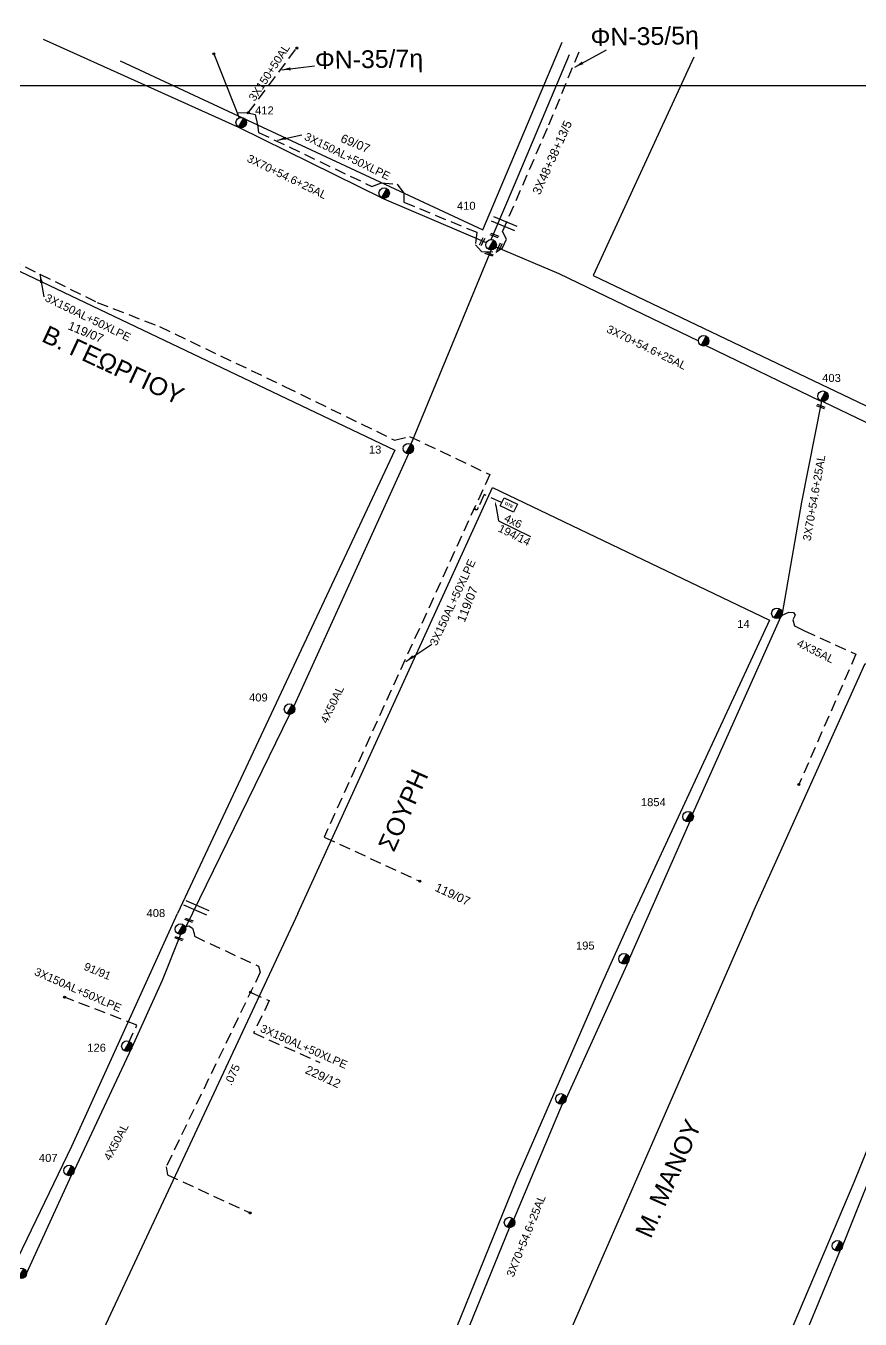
# Model space of a CAD drawing. Header units: millimetres. Extents: x 907 to 2022, y 699 to 1220.
# Drawn here: x 1258.6 to 1352.5, y 1070 to 1215.5 of the extents above; entities that cross this region are included whole.
import ezdxf
from ezdxf import colors
from ezdxf.entities.mleader import LeaderData, LeaderLine
from ezdxf.math import Vec2, Vec3

# ---------------------------------------------------------------- set-up
doc = ezdxf.new("R2010")
doc.units = ezdxf.units.MM
doc.linetypes.add('DASHED', pattern=[19.05, 12.7, -6.35])
for name, color, linetype in [('Pillar OTE', 7, 'Continuous'), ('Άγνωστα', 7, 'Continuous'), ('Γυμνά εναέρια ΧΤ (3Φ)   4x35AL', 7, 'Continuous'), ('Γυμνά εναέρια ΧΤ (3Φ)   4x50AL', 7, 'Continuous'), ('Γυμνά εναέρια ΧΤ και ΦΟΠ (3Φ)   4x50+16AL', 7, 'Continuous'), ('Επιγραφές - Σχήματα', 7, 'Continuous'), ('Καλώδια ΧΤ   3x150+50AL', 7, 'DASHED'), ('Καλώδια ΧΤ   3x150AL+50XLPE', 7, 'DASHED'), ('Μηχανική τομή', 7, 'Continuous'), ('Στύλος ΦΜ', 7, 'Continuous'), ('Στύλος ΦΜ @ 1', 7, 'Continuous'), ('Συνδέσεις', 7, 'Continuous'), ('Συνεστραμμένα ΧΤ   3x70+54.6+25 AL', 7, 'SYN_LINE'), ('Τομή', 7, 'Continuous'), ('Υπόβαθρο ΔΕΗ', 7, 'Continuous'), ('Υπόγεια Καλώδια Δικτύου ΧΤ   .075', 7, 'DASHED'), ('Υπόγεια καλώδια Παροχών ΧΤ   4x6', 7, 'DASHED')]:
    doc.layers.add(name, color=color, linetype=linetype)
doc.styles.get("Standard").update_dxf_attribs({"font": 'arial.ttf'})
doc.linetypes.add('SYN_LINE', pattern='A,0.5,-0.0001,["/\\/\\/\\/",Standard,S=0.1,R=0,X=0,Y=-0.05],-0.25', length=0.7501)
doc.dimstyles.new('ISO-25', dxfattribs={"dimtxt": 2.5, "dimasz": 2.5, "dimexe": 1.25, "dimexo": 0.625, "dimtad": 1, "dimtxsty": 'Standard', "dimcen": 2.5, "dimadec": 0, "dimazin": 0, "dimtfac": 1, "dimtmove": 0, "dimatfit": 3, "dimfxl": 1, "dimarcsym": 0})

# ---------------------------------------------------------------- blocks, each defined once
blk = doc.blocks.new('ΥΠΑΡΧΩΝ ΤΣΙΜΕΝΤΕΝΙΟΣ ΣΤΥΛΟΣ')
at = {"layer": 'Στύλος ΦΜ'}
blk.add_hatch(color=256, dxfattribs=at).paths.add_polyline_path([(-1.29, -2.28, 0.574793), (2.62, 0, 0.268822), (1.3, 2.27)])
blk.add_line((-1.29, -2.28), (1.3, 2.27), dxfattribs=at)
blk.add_circle((0, 0), 2.62, dxfattribs=at)
at = {"layer": 'Στύλος ΦΜ', "flags": 4}
for tag, p in [('ΤΥΠΟΣ', (-4.91, 3.03)), ('ΑΡΙΘΜΟΣ', (-4.68, 8.05))]:
    blk.add_attdef(tag, p, '', height=4, dxfattribs=at)
blk = doc.blocks.new('ΜΗΧΑΝΙΚΗ ΤΟΜΗ')
at = {"layer": 'Μηχανική τομή', "ltscale": 40}
for p, q in [((-1.89, 0.78), (1.89, 0.78)), ((1.89, 0), (-1.89, 0))]:
    blk.add_line(p, q, dxfattribs=at)
blk = doc.blocks.new('ΤΟΜΗ')
at = {"layer": 'Τομή', "ltscale": 40}
for p, q in [((-5.68, 0), (5.68, 0)), ((5.68, -2.33), (-5.68, -2.33))]:
    blk.add_line(p, q, dxfattribs=at)
blk = doc.blocks.new('_ΣΥΝΔΕΣΗ')
at = {"layer": 'Συνδέσεις', "linetype": 'SYN_LINE', "ltscale": 40}
blk.add_hatch(color=256, dxfattribs=at).paths.add_polyline_path([(0.5, -0.01, 1), (-0.5, -0.01, 1)])
at = {"layer": 'Συνδέσεις'}
blk.add_circle((0, -0.01), 0.5, dxfattribs=at)
blk = doc.blocks.new('PILLAR ΟΤΕ')
at = {"layer": 'Pillar OTE', "ltscale": 40}
blk.add_lwpolyline([(-3.31, 2.02), (3.39, 2.02), (3.39, -1.99), (-3.31, -1.99)], close=True, dxfattribs=at)
at = {"layer": 'Pillar OTE', "insert": (-1.81, 0.71), "char_height": 1.3575, "width": 109.961, "attachment_point": 1}
blk.add_mtext('{\\fArial|b1|i0|c161|p34;OTE}', dxfattribs=at)

msp = doc.modelspace()

# ---------------------------------------------------------------- hatches: boundary and pattern name
at = {"layer": 'Pillar OTE', "ltscale": 40}
h = msp.add_hatch(color=256, dxfattribs=at)
h.dxf.hatch_style = 1
h.paths.add_polyline_path([(1309.008, 1161.09), (1309.217, 1161.089), (1309.083, 1161.252)])

# ---------------------------------------------------------------- linework, layer by layer
msp.add_lwpolyline([(1309.083, 1161.252), (1309.217, 1161.089), (1309.008, 1161.09), (1309.083, 1161.252)], dxfattribs=at)
at = {"layer": 'Άγνωστα', "color": 1, "linetype": 'SYN_LINE', "ltscale": 15}
msp.add_lwpolyline([(1279.79, 1212.341), (1282.645, 1205.167)], dxfattribs=at)
at = {"layer": 'Άγνωστα', "color": 2, "linetype": 'Continuous', "ltscale": 15}
msp.add_lwpolyline([(1310.963, 1191.473), (1313.585, 1197.623), (1319.794, 1212.27)], dxfattribs=at)
at = {"layer": 'Γυμνά εναέρια ΧΤ (3Φ)   4x35AL', "color": 5, "linetype": 'DASHED', "ltscale": 0.1}
msp.add_lwpolyline([(1343.638, 1149.18), (1344.452, 1149.545), (1344.956, 1149.503), (1345.151, 1149.223), (1344.914, 1148.677), (1345.067, 1148.006), (1346.201, 1147.447), (1351.993, 1144.821), (1345.579, 1130.164)], dxfattribs=at)
at = {"layer": 'Γυμνά εναέρια ΧΤ (3Φ)   4x50AL', "color": 5, "ltscale": 0.1}
for points in [[(1310.963, 1190.296), (1301.952, 1168.465)], [(1301.66, 1167.365), (1288.787, 1138.978)], [(1288.298, 1138.06), (1276.58, 1114.096)]]:
    msp.add_lwpolyline(points, dxfattribs=at)
at = {"layer": 'Γυμνά εναέρια ΧΤ (3Φ)   4x50AL', "color": 27, "ltscale": 0.1}
for points in [[(1276.028, 1113.313), (1273.975, 1108.125), (1270.536, 1100.504)], [(1270.536, 1100.504), (1264.087, 1086.757)], [(1263.719, 1086.211), (1258.71, 1075.194)]]:
    msp.add_lwpolyline(points, dxfattribs=at)
at = {"layer": 'Γυμνά εναέρια ΧΤ και ΦΟΠ (3Φ)   4x50+16AL', "color": 62, "ltscale": 0.1}
for points in [[(1363.166, 1109.481), (1355.322, 1090.363), (1350.494, 1078.288)], [(1350.227, 1077.795), (1342.263, 1058.612)]]:
    msp.add_lwpolyline(points, dxfattribs=at)
at = {"layer": 'Επιγραφές - Σχήματα'}
msp.add_lwpolyline([(918.43, 1208.801), (1901.6, 1208.801), (1901.6, 707.265), (918.43, 707.265)], close=True, dxfattribs=at)
at = {"layer": 'Καλώδια ΧΤ   3x150+50AL', "color": 1, "ltscale": 0.1}
msp.add_lwpolyline([(1283.658, 1205.72), (1289.108, 1213.009)], dxfattribs=at)
at = {"layer": 'Καλώδια ΧΤ   3x150AL+50XLPE', "color": 1, "ltscale": 0.1}
msp.add_lwpolyline([(1282.403, 1205.774), (1283.658, 1205.72), (1284.418, 1205.536), (1284.693, 1204.363), (1284.814, 1203.518), (1297.562, 1197.441), (1298.648, 1197.856), (1300.409, 1197.693), (1300.409, 1197.693), (1301.132, 1196.698), (1301.158, 1195.677), (1309.342, 1192.284), (1309.207, 1190.867), (1309.874, 1190.112), (1311.484, 1190.063), (1312.246, 1190.552), (1312.697, 1191.519), (1312.246, 1192.352), (1317.465, 1204.368), (1321.084, 1213.146)], dxfattribs=at)
at = {"layer": 'Καλώδια ΧΤ   3x150AL+50XLPE', "color": 133, "ltscale": 0.1}
for points in [[(1239.533, 1196.942), (1239.533, 1196.942), (1240.393, 1196.445), (1241.534, 1196.523), (1242.421, 1197.066), (1253.428, 1190.953), (1260.219, 1187.586), (1266.657, 1184.393), (1273.675, 1181.684), (1287.799, 1174.914), (1300.104, 1168.899), (1301.797, 1169.322), (1310.81, 1165.034), (1292.181, 1124.261)], [(1292.181, 1124.261), (1302.936, 1119.291)]]:
    msp.add_lwpolyline(points, dxfattribs=at)
at = {"layer": 'Καλώδια ΧΤ   3x150AL+50XLPE', "color": 27, "ltscale": 0.1}
for points in [[(1270.194, 1101.085), (1271.128, 1103.105), (1263.003, 1106.241)], [(1283.96, 1106.782), (1286.021, 1105.859), (1284.244, 1102.237), (1291.705, 1098.899)]]:
    msp.add_lwpolyline(points, dxfattribs=at)
at = {"layer": 'Συνεστραμμένα ΧΤ   3x70+54.6+25 AL', "color": 85, "ltscale": 10}
for points in [[(1260.576, 1213.989), (1282.572, 1204.108)], [(1282.572, 1204.108), (1298.676, 1196.156)], [(1298.646, 1196.172), (1310.421, 1191.117)]]:
    msp.add_lwpolyline(points, dxfattribs=at)
at = {"layer": 'Συνεστραμμένα ΧΤ   3x70+54.6+25 AL', "color": 5, "ltscale": 10}
for points in [[(1311.498, 1190.64), (1318.568, 1187.653), (1334.279, 1180.078)], [(1335.113, 1179.543), (1347.989, 1173.335)], [(1348.108, 1173.284), (1348.108, 1173.284), (1345.88, 1161.91), (1343.689, 1149.42)], [(1348.28, 1173.258), (1381.442, 1157.319)], [(1343.689, 1149.42), (1333.625, 1126.859)], [(1333.304, 1125.995), (1326.497, 1110.571)], [(1319.398, 1094.81), (1326.444, 1110.328)], [(1313.522, 1081.243), (1319, 1094.253)], [(1306.081, 1063.282), (1313.038, 1080.318)]]:
    msp.add_lwpolyline(points, dxfattribs=at)
at = {"layer": 'Υπόβαθρο ΔΕΗ', "ltscale": 0.1}
for points in [[(1269.258, 1211.559), (1310.04, 1192.545), (1318.948, 1213.658)], [(1333.75, 1211.993), (1322.438, 1187.428), (1381.106, 1159.414), (1401.508, 1210.609)], [(1215.329, 1115.664), (1223.458, 1133.046), (1249.881, 1191.724), (1300.13, 1167.779), (1275.676, 1115.664)], [(1289.245, 1115.664), (1311.111, 1163.577), (1342.281, 1148.658), (1326.974, 1115.664)], [(1340.371, 1115.664), (1343.377, 1122.305), (1353.034, 1143.792), (1371.857, 1134.856), (1364.061, 1115.664)], [(1289.245, 1115.664), (1261.666, 1056.713), (1264.799, 1051.415), (1297.701, 1045.96), (1313.864, 1085.778), (1323.441, 1107.828), (1326.974, 1115.664)], [(1340.371, 1115.664), (1308.826, 1043.462), (1332.422, 1039.309), (1338.695, 1054.623), (1351.802, 1085.429), (1361.782, 1110.112), (1364.061, 1115.664)]]:
    msp.add_lwpolyline(points, dxfattribs=at)
at = {"layer": 'Υπόβαθρο ΔΕΗ'}
msp.add_lwpolyline([(1215.329, 1115.664), (1193.74, 1071.1), (1196.556, 1066.467), (1225.625, 1059.784), (1247.181, 1055.046), (1263.805, 1089.489), (1275.676, 1115.664)], dxfattribs=at)
at = {"layer": 'Υπόγεια Καλώδια Δικτύου ΧΤ   .075', "color": 27, "ltscale": 0.1}
msp.add_lwpolyline([(1276.546, 1114.173), (1276.973, 1114.286), (1277.395, 1114), (1277.563, 1113.423), (1277.588, 1113.095), (1284.81, 1109.728), (1285.003, 1109.054), (1274.416, 1087.183), (1274.556, 1086.275), (1283.864, 1081.981)], dxfattribs=at)
at = {"layer": 'Υπόγεια καλώδια Παροχών ΧΤ   4x6', "color": 133, "linetype": 'DASHED', "ltscale": 0.1}
msp.add_lwpolyline([(1312.135, 1161.899), (1310.19, 1162.786), (1309.519, 1161.315, -0.4781945), (1309.217, 1161.089)], format="xyb", dxfattribs=at)

# ---------------------------------------------------------------- block references
at = {"layer": 'Pillar OTE', "xscale": 0.25, "yscale": 0.25, "zscale": 0.25, "rotation": 333.9999999999999}
msp.add_blockref('PILLAR ΟΤΕ', (1312.936, 1161.615), dxfattribs=at)
at = {"layer": 'Μηχανική τομή', "xscale": 0.2499999999999998, "yscale": 0.2499999999999998, "zscale": 0.2499999999999998}
for p, rotation in [((1309.869, 1191.273), 242.3601130496708), ((1311.316, 1191.831), 339.5517914816681), ((1310.702, 1189.745), 339.5517914816681), ((1311.81, 1190.66), 242.3601130496708), ((1348.003, 1172.589), 339.5517914816681), ((1276.951, 1114.806), 339.5517914816681), ((1275.82, 1112.745), 339.5517914816681)]:
    msp.add_blockref('ΜΗΧΑΝΙΚΗ ΤΟΜΗ', p, dxfattribs=dict(at, rotation=rotation))
at = {"layer": 'Στύλος ΦΜ @ 1', "ltscale": 40}
ref = msp.add_blockref('ΥΠΑΡΧΩΝ ΤΣΙΜΕΝΤΕΝΙΟΣ ΣΤΥΛΟΣ', (1282.863, 1204.62), dxfattribs=dict(at, xscale=0.2249999999999091, yscale=0.2249999999999091, zscale=0.2249999999999091))
ref.add_attrib('ΤΥΠΟΣ', '412', (1284.418, 1205.536), dxfattribs={"layer": 'Στύλος ΦΜ', "height": 0.9, "flags": 4})
at = {"layer": 'Στύλος ΦΜ @ 1', "ltscale": 40, "xscale": 0.2249999999999091, "yscale": 0.2249999999999091, "zscale": 0.2249999999999091}
for p in [(1298.937, 1196.684), (1334.868, 1180.078), (1318.809, 1094.81), (1313.038, 1080.907), (1349.906, 1078.288)]:
    msp.add_blockref('ΥΠΑΡΧΩΝ ΤΣΙΜΕΝΤΕΝΙΟΣ ΣΤΥΛΟΣ', p, dxfattribs=at)
at = {"layer": 'Στύλος ΦΜ @ 1', "ltscale": 40}
ref = msp.add_blockref('ΥΠΑΡΧΩΝ ΤΣΙΜΕΝΤΕΝΙΟΣ ΣΤΥΛΟΣ', (1310.963, 1190.884), dxfattribs=dict(at, xscale=0.2249999999999091, yscale=0.2249999999999091, zscale=0.2249999999999091))
ref.add_attrib('ΤΥΠΟΣ', '410', (1307.121, 1194.815), dxfattribs={"layer": 'Στύλος ΦΜ', "height": 0.9, "flags": 4})
ref = msp.add_blockref('ΥΠΑΡΧΩΝ ΤΣΙΜΕΝΤΕΝΙΟΣ ΣΤΥΛΟΣ', (1348.28, 1173.847), dxfattribs=dict(at, xscale=0.2249999999999091, yscale=0.2249999999999091, zscale=0.2249999999999091))
ref.add_attrib('ΤΥΠΟΣ', '403', (1348.196, 1175.45), dxfattribs={"layer": 'Στύλος ΦΜ', "height": 0.9, "flags": 4})
ref = msp.add_blockref('ΥΠΑΡΧΩΝ ΤΣΙΜΕΝΤΕΝΙΟΣ ΣΤΥΛΟΣ', (1301.66, 1167.954), dxfattribs=dict(at, xscale=0.2249999999999091, yscale=0.2249999999999091, zscale=0.2249999999999091))
ref.add_attrib('ΤΥΠΟΣ', '13', (1297.217, 1167.388), dxfattribs={"layer": 'Στύλος ΦΜ', "height": 0.9, "flags": 4})
ref = msp.add_blockref('ΥΠΑΡΧΩΝ ΤΣΙΜΕΝΤΕΝΙΟΣ ΣΤΥΛΟΣ', (1343.101, 1149.42), dxfattribs=dict(at, xscale=0.2249999999999091, yscale=0.2249999999999091, zscale=0.2249999999999091))
ref.add_attrib('ΤΥΠΟΣ', '14', (1338.65, 1147.78), dxfattribs={"layer": 'Στύλος ΦΜ', "height": 0.9, "flags": 4})
ref = msp.add_blockref('ΥΠΑΡΧΩΝ ΤΣΙΜΕΝΤΕΝΙΟΣ ΣΤΥΛΟΣ', (1288.298, 1138.649), dxfattribs=dict(at, xscale=0.2249999999999091, yscale=0.2249999999999091, zscale=0.2249999999999091))
ref.add_attrib('ΤΥΠΟΣ', '409', (1283.743, 1139.509), dxfattribs={"layer": 'Στύλος ΦΜ', "height": 0.9, "flags": 4})
ref = msp.add_blockref('ΥΠΑΡΧΩΝ ΤΣΙΜΕΝΤΕΝΙΟΣ ΣΤΥΛΟΣ', (1333.121, 1126.555), dxfattribs=dict(at, xscale=0.2249999999999091, yscale=0.2249999999999091, zscale=0.2249999999999091))
ref.add_attrib('ΤΥΠΟΣ', '1854', (1327.814, 1127.735), dxfattribs={"layer": 'Στύλος ΦΜ', "height": 0.9, "flags": 4})
ref = msp.add_blockref('ΥΠΑΡΧΩΝ ΤΣΙΜΕΝΤΕΝΙΟΣ ΣΤΥΛΟΣ', (1276.024, 1113.902), dxfattribs=dict(at, xscale=0.2249999999999091, yscale=0.2249999999999091, zscale=0.2249999999999091))
ref.add_attrib('ΤΥΠΟΣ', '408', (1272.214, 1115.264), dxfattribs={"layer": 'Στύλος ΦΜ', "height": 0.9, "flags": 4})
ref = msp.add_blockref('ΥΠΑΡΧΩΝ ΤΣΙΜΕΝΤΕΝΙΟΣ ΣΤΥΛΟΣ', (1325.908, 1110.571), dxfattribs=dict(at, xscale=0.2249999999999091, yscale=0.2249999999999091, zscale=0.2249999999999091))
ref.add_attrib('ΤΥΠΟΣ', '195', (1320.509, 1111.605), dxfattribs={"layer": 'Στύλος ΦΜ', "height": 0.9, "flags": 4})
ref = msp.add_blockref('ΥΠΑΡΧΩΝ ΤΣΙΜΕΝΤΕΝΙΟΣ ΣΤΥΛΟΣ', (1269.999, 1100.746), dxfattribs=dict(at, xscale=0.2249999999999091, yscale=0.2249999999999091, zscale=0.2249999999999091))
ref.add_attrib('ΤΥΠΟΣ', '126', (1265.549, 1100.116), dxfattribs={"layer": 'Στύλος ΦΜ', "height": 0.9, "flags": 4})
ref = msp.add_blockref('ΥΠΑΡΧΩΝ ΤΣΙΜΕΝΤΕΝΙΟΣ ΣΤΥΛΟΣ', (1263.498, 1086.757), dxfattribs=dict(at, xscale=0.2249999999999091, yscale=0.2249999999999091, zscale=0.2249999999999091))
ref.add_attrib('ΤΥΠΟΣ', '407', (1260.105, 1087.722), dxfattribs={"layer": 'Στύλος ΦΜ', "height": 0.9, "flags": 4})
ref = msp.add_blockref('ΥΠΑΡΧΩΝ ΤΣΙΜΕΝΤΕΝΙΟΣ ΣΤΥΛΟΣ', (1258.121, 1075.194), dxfattribs=dict(at, xscale=0.2249999999999091, yscale=0.2249999999999091, zscale=0.2249999999999091))
ref.add_attrib('ΤΥΠΟΣ', '574', (1253.834, 1076.269), dxfattribs={"layer": 'Στύλος ΦΜ', "height": 0.9, "flags": 4})
at = {"layer": 'Συνδέσεις', "xscale": 0.2249999999999091, "yscale": 0.2249999999999091, "zscale": 0.2249999999999091}
for p in [(1279.791, 1212.344), (1289.108, 1213.012), (1283.659, 1205.723), (1345.579, 1130.166), (1302.936, 1119.294), (1263.003, 1106.241), (1283.917, 1106.813), (1283.864, 1081.981)]:
    msp.add_blockref('_ΣΥΝΔΕΣΗ', p, dxfattribs=at)
at = {"layer": 'Τομή'}
for p, xscale, yscale, zscale, rotation in [((1312.561, 1193.521), 0.2499999999999998, 0.2499999999999998, 0.2499999999999998, 337.299439173678), ((1277.923, 1116.561), 0.2499999999999999, 0.2499999999999999, 0.2499999999999999, 336.4029548903243)]:
    msp.add_blockref('ΤΟΜΗ', p, dxfattribs=dict(at, xscale=xscale, yscale=yscale, zscale=zscale, rotation=rotation))

# ---------------------------------------------------------------- texts
at = {"layer": 'Γυμνά εναέρια ΧΤ (3Φ)   4x35AL', "color": 7, "char_height": 0.9, "width": 84.18588, "attachment_point": 1, "rotation": 333.67091}
for s, insert in [('194/14', (1312.062, 1159.481)), ('4x6', (1312.744, 1160.65)), ('4X35AL', (1345.654, 1146.569))]:
    msp.add_mtext(s, dxfattribs=dict(at, insert=insert))
at = {"layer": 'Γυμνά εναέρια ΧΤ (3Φ)   4x50AL', "color": 7, "char_height": 0.9, "width": 84.18588, "attachment_point": 1}
for insert, rotation in [((1291.715, 1137.353), 64.39879), ((1267.341, 1088.21), 62.06212)]:
    msp.add_mtext('4X50AL', dxfattribs=dict(at, insert=insert, rotation=rotation))
at = {"layer": 'Επιγραφές - Σχήματα', "linetype": 'Continuous', "char_height": 2, "width": 23.56556, "attachment_point": 1}
for s, insert, rotation in [('ΦΝ-35/5η', (1322.134, 1215.232), 1.02002), ('ΦΝ-35/7η', (1291.133, 1212.647), 1.02002), ('Β. ΓΕΩΡΓΙΟΥ', (1261.133, 1181.878), 334.92823), ('ΣΟΥΡΗ', (1298.2, 1123.287), 65.94234), ('Μ. ΜΑΝΟΥ', (1327.092, 1079.816), 65.94234)]:
    msp.add_mtext(s, dxfattribs=dict(at, insert=insert, rotation=rotation))
at = {"layer": 'Επιγραφές - Σχήματα', "char_height": 0.9, "attachment_point": 1}
for s, insert, rotation in [('{\\H1.0833x;3X48+38+13/5}', (1315.561, 1196.816), 65.86983), ('{\\H1.0833x;69/07}', (1294.315, 1203.378), 337.56001), ('{\\H1.0833x;119/07}', (1263.647, 1182.304), 337.56001), ('{\\H1.0833x;119/07}', (1307.077, 1148.688), 68.72293), ('{\\H1.0833x;119/07}', (1304.958, 1119.136), 335.19547), ('91/91', (1265.423, 1110.197), 337.40671), ('{\\H1.0833x;229/12}', (1290.378, 1098.621), 335.19547)]:
    msp.add_mtext_dynamic_manual_height_columns(s, width=10.09091, gutter_width=12.5, heights=[0], dxfattribs=dict(at, insert=insert, rotation=rotation))
at = {"layer": 'Καλώδια ΧΤ   3x150+50AL', "color": 7, "insert": (1283.627, 1207.44), "char_height": 0.9, "width": 84.18588, "attachment_point": 1, "rotation": 56.75323}
msp.add_mtext('3X150+50AL', dxfattribs=at)
at = {"layer": 'Καλώδια ΧΤ   3x150AL+50XLPE', "color": 7, "char_height": 0.9, "width": 13.92422, "attachment_point": 5}
for insert, rotation in [((1294.796, 1200.829), 333.98564), ((1265.621, 1182.7), 333.98564), ((1306.641, 1150.654), 65.14856), ((1264.507, 1107.074), 336.26362), ((1289.914, 1100.694), 336.26362)]:
    msp.add_mtext('3X150AL+50XLPE', dxfattribs=dict(at, insert=insert, rotation=rotation))
at = {"layer": 'Συνεστραμμένα ΧΤ   3x70+54.6+25 AL', "color": 7, "char_height": 0.9, "width": 84.18588, "attachment_point": 1}
for insert, rotation in [((1283.813, 1201.086), 334.03454), ((1324.256, 1181.892), 334.03454), ((1346.008, 1157.671), 80.20006), ((1312.649, 1075.026), 68.17284)]:
    msp.add_mtext('3X70+54.6+25AL', dxfattribs=dict(at, insert=insert, rotation=rotation))
at = {"layer": 'Υπόγεια Καλώδια Δικτύου ΧΤ   .075', "color": 7, "insert": (1280.923, 1096.602), "char_height": 0.9, "width": 84.18588, "attachment_point": 1, "rotation": 65.27234}
msp.add_mtext('.075', dxfattribs=at)

# ---------------------------------------------------------------- leaders
at = {"layer": 'Επιγραφές - Σχήματα', "ltscale": 40}
for points in [[(1320.373, 1210.856), (1323.938, 1212.804)], [(1287.413, 1210.553), (1291.087, 1210.994)], [(1286.929, 1202.655), (1289.69, 1203.24)], [(1260.219, 1187.586), (1260.676, 1185.027)], [(1301.366, 1144.013), (1304.28, 1145.946)]]:
    msp.add_leader(points, dimstyle='ISO-25', override={"dimasz": 1, "dimtad": 0}, dxfattribs=at)
at = {"layer": 'Υπόβαθρο ΔΕΗ', "ltscale": 0.2}
ml = msp.add_multileader_mtext('Standard', dxfattribs=at)
ml.set_content('', color=256)
ml.set_leader_properties()
ml.build(insert=Vec2(0, 0))
ml.multileader.update_dxf_attribs({"arrow_head_size": 0.5})
ctx = ml.context
ctx.base_point, ctx.char_height, ctx.arrow_head_size, ctx.landing_gap_size, ctx.plane_origin, ctx.plane_x_axis, ctx.plane_y_axis = Vec3(1315.397, 1158.074), 2, 0.5, 1, Vec3(1311.36, 1162.252), Vec3(0.898794, -0.4383711), Vec3(0.4383711, 0.898794)
notes = []
notes.append((ctx, [(0, (1, 1, 0), (1311.802, 1159.827), (0.898794, -0.4383711), 4, [(0, [(1311.401, 1162.045)], 0, [])])]))
ctx.mtext.insert, ctx.mtext.text_direction, ctx.mtext.rotation, ctx.mtext.flow_direction = Vec3(1316.734, 1158.534), Vec3(0.898794, -0.4383711), 5.8293997, 5
for ctx, leaders in notes:
    for number, flags, end, landing, length, lines in leaders:
        leader = LeaderData()
        leader.index, (leader.has_last_leader_line, leader.has_dogleg_vector, leader.attachment_direction) = number, flags
        leader.last_leader_point, leader.dogleg_vector, leader.dogleg_length = Vec3(end), Vec3(landing), length
        for number, points, colour, breaks in lines:
            line = LeaderLine()
            line.index, line.vertices, line.color, line.breaks = number, Vec3.list(points), colors.encode_raw_color(colour), breaks
            leader.lines.append(line)
        ctx.leaders.append(leader)

doc.saveas('drawing.dxf')
